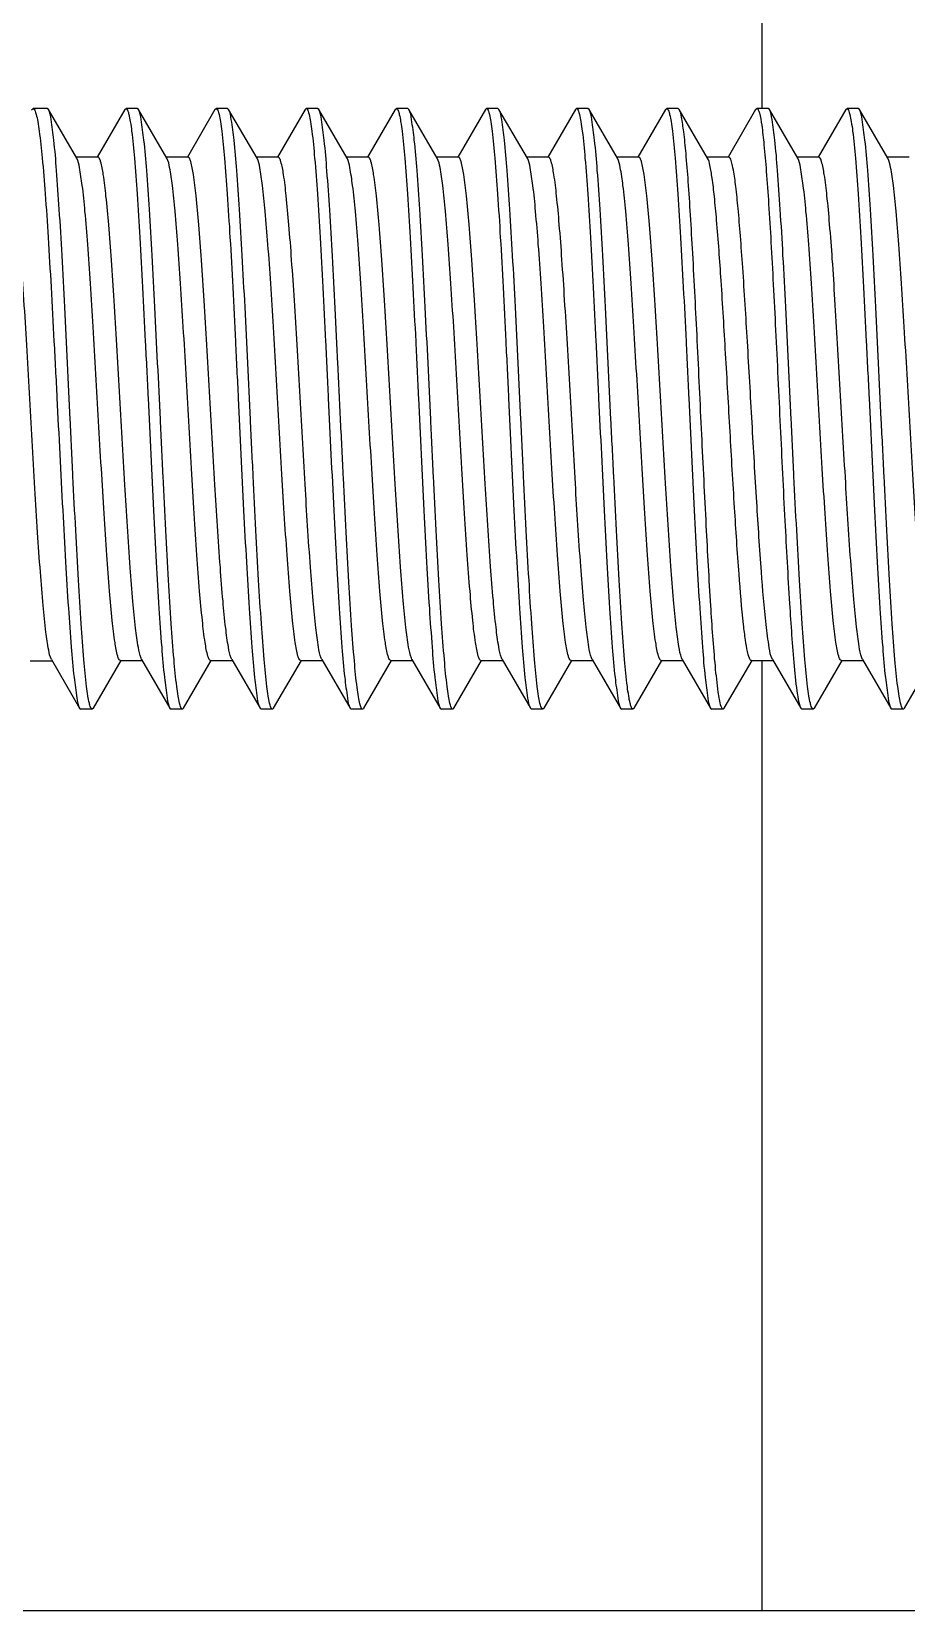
# Model space of a CAD drawing. Extents: x 27938 to 1507990, y 110129 to 923079.
# Drawn here: x 458075.1 to 458204.6, y 358398.4 to 358632.2 of the extents above; entities that cross this region are included whole.
import ezdxf

# ---------------------------------------------------------------- set-up
doc = ezdxf.new("R2010")
doc.units = 0
doc.header["$LTSCALE"] = 1000
doc.header["$MEASUREMENT"] = 0

msp = doc.modelspace()

# ---------------------------------------------------------------- linework, layer by layer
at = {"linetype": 'Continuous'}
for p, q in [((458183.29, 358620.85), (458183.29, 358754.31)), ((458075.09, 358620.66), (458075.31, 358620.85)), ((458077.4, 358620.85), (458075.31, 358620.85)), ((458077.4, 358620.85), (458075.31, 358620.85)), ((458075.31, 358620.85), (458075.33, 358620.84)), ((458077.58, 358620.7), (458077.4, 358620.85)), ((458081.79, 358613.46), (458077.58, 358620.7)), ((458088.9, 358620.69), (458084.81, 358613.64)), ((458088.9, 358620.69), (458089.08, 358620.85)), ((458090.75, 358620.85), (458089.08, 358620.85)), ((458090.75, 358620.85), (458089.08, 358620.85)), ((458089.08, 358620.85), (458089.1, 358620.84)), ((458090.92, 358620.7), (458090.75, 358620.85)), ((458095.13, 358613.46), (458090.92, 358620.7)), ((458102.25, 358620.69), (458098.16, 358613.64)), ((458102.25, 358620.69), (458102.42, 358620.85)), ((458104.09, 358620.85), (458102.42, 358620.85)), ((458104.09, 358620.85), (458102.42, 358620.85)), ((458102.42, 358620.85), (458102.45, 358620.84)), ((458104.27, 358620.7), (458104.09, 358620.85)), ((458108.48, 358613.46), (458104.27, 358620.7)), ((458115.59, 358620.69), (458111.5, 358613.64)), ((458115.59, 358620.69), (458115.77, 358620.85)), ((458117.44, 358620.85), (458115.77, 358620.85)), ((458117.44, 358620.85), (458115.77, 358620.85)), ((458115.77, 358620.85), (458115.79, 358620.84)), ((458117.61, 358620.7), (458117.44, 358620.85)), ((458121.83, 358613.46), (458117.61, 358620.7)), ((458128.94, 358620.69), (458124.85, 358613.64)), ((458128.94, 358620.69), (458129.11, 358620.85)), ((458130.79, 358620.85), (458129.11, 358620.85)), ((458130.79, 358620.85), (458129.11, 358620.85)), ((458129.11, 358620.85), (458129.14, 358620.84)), ((458130.96, 358620.7), (458130.79, 358620.85)), ((458135.17, 358613.46), (458130.96, 358620.7)), ((458142.29, 358620.69), (458138.2, 358613.64)), ((458142.29, 358620.69), (458142.46, 358620.85)), ((458144.13, 358620.85), (458142.46, 358620.85)), ((458144.13, 358620.85), (458142.46, 358620.85)), ((458142.46, 358620.85), (458142.49, 358620.84)), ((458144.31, 358620.7), (458144.13, 358620.85)), ((458148.52, 358613.46), (458144.31, 358620.7)), ((458155.63, 358620.69), (458151.54, 358613.64)), ((458155.63, 358620.69), (458155.81, 358620.85)), ((458157.48, 358620.85), (458155.81, 358620.85)), ((458157.48, 358620.85), (458155.81, 358620.85)), ((458155.81, 358620.85), (458155.83, 358620.84)), ((458157.65, 358620.7), (458157.48, 358620.85)), ((458161.86, 358613.46), (458157.65, 358620.7)), ((458168.98, 358620.69), (458164.89, 358613.64)), ((458168.98, 358620.69), (458169.15, 358620.85)), ((458170.82, 358620.85), (458169.15, 358620.85)), ((458170.82, 358620.85), (458169.15, 358620.85)), ((458169.15, 358620.85), (458169.18, 358620.84)), ((458171, 358620.7), (458170.82, 358620.85)), ((458175.21, 358613.46), (458171, 358620.7)), ((458182.32, 358620.69), (458178.23, 358613.64)), ((458182.32, 358620.69), (458182.5, 358620.85)), ((458184.17, 358620.85), (458182.5, 358620.85)), ((458184.17, 358620.85), (458182.5, 358620.85)), ((458182.5, 358620.85), (458182.52, 358620.84)), ((458184.35, 358620.7), (458184.17, 358620.85)), ((458188.56, 358613.46), (458184.35, 358620.7)), ((458195.67, 358620.69), (458191.58, 358613.64)), ((458195.67, 358620.69), (458195.85, 358620.85)), ((458197.52, 358620.85), (458195.85, 358620.85)), ((458197.52, 358620.85), (458195.85, 358620.85)), ((458195.85, 358620.85), (458195.87, 358620.84)), ((458197.69, 358620.7), (458197.52, 358620.85)), ((458201.9, 358613.46), (458197.69, 358620.7)), ((458084.91, 358613.64), (458081.68, 358613.64)), ((458098.26, 358613.64), (458095.03, 358613.64)), ((458111.61, 358613.64), (458108.37, 358613.64)), ((458124.95, 358613.64), (458121.72, 358613.64)), ((458138.3, 358613.64), (458135.07, 358613.64)), ((458151.65, 358613.64), (458148.41, 358613.64)), ((458164.99, 358613.64), (458161.76, 358613.64)), ((458178.34, 358613.64), (458175.11, 358613.64)), ((458191.68, 358613.64), (458188.45, 358613.64)), ((458205.03, 358613.64), (458201.8, 358613.64)), ((458074.9, 358539.06), (458078.13, 358539.06)), ((458078.03, 358539.24), (458082.21, 358532.03)), ((458084.25, 358532.02), (458088.36, 358539.08)), ((458088.25, 358539.08), (458091.48, 358539.08)), ((458091.38, 358539.26), (458091.3, 358539.43)), ((458091.38, 358539.26), (458095.57, 358532.02)), ((458097.6, 358532.02), (458101.7, 358539.08)), ((458101.6, 358539.08), (458104.83, 358539.08)), ((458104.73, 358539.26), (458104.64, 358539.43)), ((458104.73, 358539.26), (458108.92, 358532.02)), ((458110.94, 358532.02), (458115.05, 358539.08)), ((458114.94, 358539.08), (458118.18, 358539.08)), ((458118.07, 358539.26), (458117.98, 358539.44)), ((458118.07, 358539.26), (458122.27, 358532.02)), ((458124.29, 358532.02), (458128.39, 358539.08)), ((458128.29, 358539.08), (458131.52, 358539.08)), ((458131.42, 358539.26), (458131.33, 358539.45)), ((458131.42, 358539.26), (458135.61, 358532.02)), ((458137.63, 358532.02), (458141.74, 358539.08)), ((458141.64, 358539.08), (458144.87, 358539.08)), ((458144.76, 358539.26), (458144.67, 358539.46)), ((458144.76, 358539.26), (458148.96, 358532.02)), ((458150.98, 358532.02), (458155.09, 358539.08)), ((458154.98, 358539.08), (458158.21, 358539.08)), ((458158.11, 358539.26), (458158.01, 358539.47)), ((458158.11, 358539.26), (458162.3, 358532.02)), ((458164.33, 358532.02), (458168.43, 358539.08)), ((458168.33, 358539.08), (458171.56, 358539.08)), ((458171.46, 358539.26), (458171.35, 358539.48)), ((458171.46, 358539.26), (458175.65, 358532.02)), ((458177.67, 358532.02), (458181.78, 358539.08)), ((458181.68, 358539.08), (458184.91, 358539.08)), ((458183.29, 358398.41), (458183.29, 358539.08)), ((458184.8, 358539.26), (458189, 358532.02)), ((458191.02, 358532.02), (458195.13, 358539.08)), ((458195.02, 358539.08), (458198.25, 358539.08)), ((458198.15, 358539.26), (458198.04, 358539.5)), ((458198.15, 358539.26), (458202.34, 358532.02)), ((458204.36, 358532.02), (458208.47, 358539.08)), ((458082.21, 358532.03), (458082.39, 358531.87)), ((458084.07, 358531.87), (458082.39, 358531.87)), ((458084.07, 358531.87), (458082.39, 358531.87)), ((458084.07, 358531.87), (458084.05, 358531.87)), ((458084.25, 358532.02), (458084.07, 358531.87)), ((458095.57, 358532.02), (458095.75, 358531.87)), ((458097.42, 358531.87), (458095.75, 358531.87)), ((458097.42, 358531.87), (458095.75, 358531.87)), ((458097.42, 358531.87), (458097.4, 358531.87)), ((458097.6, 358532.02), (458097.42, 358531.87)), ((458108.92, 358532.02), (458109.1, 358531.87)), ((458110.77, 358531.87), (458109.1, 358531.87)), ((458110.77, 358531.87), (458109.1, 358531.87)), ((458110.77, 358531.87), (458110.74, 358531.87)), ((458110.94, 358532.02), (458110.77, 358531.87)), ((458122.27, 358532.02), (458122.44, 358531.87)), ((458124.11, 358531.87), (458122.44, 358531.87)), ((458124.11, 358531.87), (458122.44, 358531.87)), ((458124.29, 358532.02), (458124.23, 358531.94)), ((458135.61, 358532.02), (458135.79, 358531.87)), ((458137.46, 358531.87), (458135.79, 358531.87)), ((458137.46, 358531.87), (458135.79, 358531.87)), ((458137.46, 358531.87), (458137.44, 358531.87)), ((458137.63, 358532.02), (458137.46, 358531.87)), ((458148.96, 358532.02), (458149.13, 358531.87)), ((458150.81, 358531.87), (458149.13, 358531.87)), ((458150.81, 358531.87), (458149.13, 358531.87)), ((458150.81, 358531.87), (458150.78, 358531.87)), ((458150.98, 358532.02), (458150.81, 358531.87)), ((458162.3, 358532.02), (458162.48, 358531.87)), ((458164.15, 358531.87), (458162.48, 358531.87)), ((458164.15, 358531.87), (458162.48, 358531.87)), ((458164.15, 358531.87), (458164.13, 358531.87)), ((458164.33, 358532.02), (458164.15, 358531.87)), ((458175.65, 358532.02), (458175.83, 358531.87)), ((458177.5, 358531.87), (458175.83, 358531.87)), ((458177.5, 358531.87), (458175.83, 358531.87)), ((458177.67, 358532.02), (458177.5, 358531.87)), ((458189, 358532.02), (458189.17, 358531.87)), ((458190.84, 358531.87), (458189.17, 358531.87)), ((458190.84, 358531.87), (458189.17, 358531.87)), ((458190.84, 358531.87), (458190.82, 358531.87)), ((458191.02, 358532.02), (458190.84, 358531.87)), ((458202.34, 358532.02), (458202.52, 358531.87)), ((458204.19, 358531.87), (458202.52, 358531.87)), ((458204.19, 358531.87), (458202.52, 358531.87)), ((458204.19, 358531.87), (458204.17, 358531.87)), ((458204.36, 358532.02), (458204.19, 358531.87)), ((454869.85, 358398.41), (458225.65, 358398.41))]:
    msp.add_line(p, q, dxfattribs=at)
for points, knots in [([(458075.33, 358620.84), (458075.44, 358620.82), (458075.63, 358620.47), (458075.82, 358619.84), (458076.03, 358618.77), (458076.35, 358616.64), (458076.72, 358613.06), (458077.15, 358607.83), (458077.57, 358601.45), (458077.99, 358594.17), (458078.42, 358586.24), (458078.98, 358575.23), (458079.53, 358564.33), (458080.1, 358553.96), (458080.5, 358547.21), (458080.92, 358541.51), (458081.29, 358537.05), (458081.72, 358534.06), (458081.95, 358532.48), (458082.21, 358532.03)], [0, 0, 0, 0, 0.003757, 0.011459, 0.023431, 0.039645, 0.084295, 0.143914, 0.216389, 0.299127, 0.389148, 0.483213, 0.6699, 0.755792, 0.832518, 0.897325, 0.947898, 0.982465, 1, 1, 1, 1]), ([(458084.05, 358531.87), (458083.95, 358531.9), (458083.78, 358532.26), (458083.61, 358532.88), (458083.41, 358533.95), (458083.12, 358536.08), (458082.78, 358539.66), (458082.39, 358544.91), (458082, 358551.29), (458081.61, 358558.58), (458081.21, 358566.51), (458080.68, 358577.53), (458080.17, 358588.43), (458079.62, 358598.81), (458079.23, 358605.56), (458078.83, 358611.24), (458078.48, 358615.7), (458078.05, 358618.67), (458077.83, 358620.25), (458077.58, 358620.7)], [0, 0, 0, 0, 0.003606, 0.011247, 0.023193, 0.039402, 0.084085, 0.143775, 0.216346, 0.299193, 0.389328, 0.483499, 0.670339, 0.756262, 0.83298, 0.897737, 0.948216, 0.982646, 1, 1, 1, 1]), ([(458089.1, 358620.84), (458089.2, 358620.82), (458089.37, 358620.46), (458089.54, 358619.84), (458089.74, 358618.76), (458090.03, 358616.63), (458090.37, 358613.05), (458090.76, 358607.81), (458091.15, 358601.43), (458091.54, 358594.14), (458091.94, 358586.21), (458092.47, 358575.19), (458092.98, 358564.29), (458093.53, 358553.92), (458093.92, 358547.16), (458094.32, 358541.48), (458094.67, 358537.02), (458095.1, 358534.05), (458095.31, 358532.47), (458095.57, 358532.02)], [0, 0, 0, 0, 0.003609, 0.011254, 0.023202, 0.039414, 0.084098, 0.143785, 0.216347, 0.299182, 0.389307, 0.483468, 0.670283, 0.756201, 0.832921, 0.897684, 0.948173, 0.982621, 1, 1, 1, 1]), ([(458097.4, 358531.87), (458097.29, 358531.9), (458097.13, 358532.26), (458096.95, 358532.88), (458096.76, 358533.95), (458096.47, 358536.08), (458096.13, 358539.66), (458095.74, 358544.91), (458095.35, 358551.29), (458094.95, 358558.58), (458094.56, 358566.51), (458094.03, 358577.54), (458093.51, 358588.43), (458092.97, 358598.81), (458092.58, 358605.56), (458092.18, 358611.25), (458091.82, 358615.7), (458091.4, 358618.67), (458091.18, 358620.25), (458090.92, 358620.7)], [0, 0, 0, 0, 0.003606, 0.011248, 0.023196, 0.039406, 0.08409, 0.14378, 0.216353, 0.299202, 0.389339, 0.483509, 0.670349, 0.756274, 0.832992, 0.897745, 0.94822, 0.982647, 1, 1, 1, 1]), ([(458102.45, 358620.84), (458102.55, 358620.82), (458102.72, 358620.46), (458102.89, 358619.84), (458103.08, 358618.76), (458103.37, 358616.63), (458103.71, 358613.05), (458104.1, 358607.81), (458104.5, 358601.43), (458104.89, 358594.14), (458105.29, 358586.21), (458105.82, 358575.19), (458106.33, 358564.29), (458106.88, 358553.92), (458107.27, 358547.16), (458107.67, 358541.48), (458108.02, 358537.02), (458108.44, 358534.05), (458108.66, 358532.47), (458108.92, 358532.02)], [0, 0, 0, 0, 0.00361, 0.011255, 0.023203, 0.039413, 0.084095, 0.143779, 0.21634, 0.299177, 0.389304, 0.483466, 0.67028, 0.7562, 0.832922, 0.897683, 0.948172, 0.982621, 1, 1, 1, 1]), ([(458110.74, 358531.87), (458110.64, 358531.9), (458110.47, 358532.26), (458110.3, 358532.88), (458110.1, 358533.95), (458109.81, 358536.09), (458109.47, 358539.67), (458109.09, 358544.91), (458108.69, 358551.29), (458108.3, 358558.58), (458107.9, 358566.51), (458107.37, 358577.54), (458106.86, 358588.43), (458106.31, 358598.81), (458105.92, 358605.56), (458105.52, 358611.24), (458105.17, 358615.7), (458104.74, 358618.67), (458104.53, 358620.25), (458104.27, 358620.7)], [0, 0, 0, 0, 0.003608, 0.011252, 0.023201, 0.039413, 0.084102, 0.143795, 0.216368, 0.299214, 0.389348, 0.483518, 0.670348, 0.756266, 0.832983, 0.897738, 0.948215, 0.982646, 1, 1, 1, 1]), ([(458115.79, 358620.84), (458115.9, 358620.82), (458116.06, 358620.46), (458116.24, 358619.83), (458116.43, 358618.76), (458116.72, 358616.63), (458117.06, 358613.05), (458117.45, 358607.81), (458117.84, 358601.42), (458118.24, 358594.14), (458118.63, 358586.2), (458119.16, 358575.18), (458119.68, 358564.29), (458120.22, 358553.91), (458120.61, 358547.16), (458121.01, 358541.48), (458121.37, 358537.02), (458121.79, 358534.05), (458122.01, 358532.47), (458122.27, 358532.02)], [0, 0, 0, 0, 0.003613, 0.011263, 0.023216, 0.039432, 0.084123, 0.143814, 0.216379, 0.299214, 0.389334, 0.48349, 0.670297, 0.756209, 0.832924, 0.897683, 0.948172, 0.982621, 1, 1, 1, 1]), ([(458124.11, 358531.87), (458124.02, 358531.87), (458123.83, 358532.21), (458123.67, 358532.79), (458123.47, 358533.82), (458123.18, 358535.91), (458122.84, 358539.44), (458122.45, 358544.65), (458122.06, 358551.01), (458121.66, 358558.3), (458121.26, 358566.24), (458120.86, 358574.55), (458120.46, 358582.93), (458120.07, 358591.07), (458119.67, 358598.67), (458119.28, 358605.46), (458118.87, 358611.18), (458118.52, 358615.67), (458118.09, 358618.66), (458117.88, 358620.25), (458117.61, 358620.7)], [0, 0, 0, 0, 0.00322, 0.0104, 0.021911, 0.037724, 0.081755, 0.140992, 0.213311, 0.2961, 0.386351, 0.480779, 0.575948, 0.668406, 0.754791, 0.831959, 0.897113, 0.947909, 0.982553, 1, 1, 1, 1]), ([(458129.14, 358620.84), (458129.24, 358620.82), (458129.41, 358620.46), (458129.58, 358619.83), (458129.78, 358618.76), (458130.07, 358616.63), (458130.41, 358613.05), (458130.8, 358607.81), (458131.19, 358601.43), (458131.58, 358594.14), (458131.98, 358586.21), (458132.51, 358575.19), (458133.02, 358564.29), (458133.57, 358553.91), (458133.96, 358547.16), (458134.36, 358541.48), (458134.71, 358537.02), (458135.14, 358534.05), (458135.35, 358532.47), (458135.61, 358532.02)], [0, 0, 0, 0, 0.003611, 0.011258, 0.023208, 0.03942, 0.084105, 0.14379, 0.216353, 0.299191, 0.389315, 0.483472, 0.67029, 0.756211, 0.83293, 0.897689, 0.948176, 0.982622, 1, 1, 1, 1]), ([(458137.44, 358531.87), (458137.33, 358531.9), (458137.16, 358532.26), (458136.99, 358532.88), (458136.8, 358533.95), (458136.51, 358536.08), (458136.17, 358539.66), (458135.78, 358544.91), (458135.39, 358551.29), (458134.99, 358558.58), (458134.59, 358566.51), (458134.07, 358577.53), (458133.55, 358588.43), (458133.01, 358598.81), (458132.62, 358605.56), (458132.21, 358611.24), (458131.86, 358615.7), (458131.44, 358618.67), (458131.22, 358620.25), (458130.96, 358620.7)], [0, 0, 0, 0, 0.003604, 0.011244, 0.023189, 0.039398, 0.084082, 0.143773, 0.216343, 0.29919, 0.389329, 0.483504, 0.67034, 0.756264, 0.832985, 0.897741, 0.948217, 0.982646, 1, 1, 1, 1]), ([(458142.49, 358620.84), (458142.59, 358620.82), (458142.76, 358620.46), (458142.93, 358619.83), (458143.12, 358618.76), (458143.41, 358616.63), (458143.75, 358613.05), (458144.14, 358607.81), (458144.53, 358601.43), (458144.93, 358594.14), (458145.33, 358586.21), (458145.85, 358575.19), (458146.37, 358564.29), (458146.91, 358553.92), (458147.3, 358547.16), (458147.71, 358541.48), (458148.06, 358537.02), (458148.48, 358534.05), (458148.7, 358532.47), (458148.96, 358532.02)], [0, 0, 0, 0, 0.003611, 0.011257, 0.023207, 0.039418, 0.084101, 0.143787, 0.21635, 0.299186, 0.389306, 0.483464, 0.670281, 0.756199, 0.832917, 0.89768, 0.948171, 0.982621, 1, 1, 1, 1]), ([(458150.78, 358531.87), (458150.68, 358531.9), (458150.51, 358532.26), (458150.34, 358532.88), (458150.14, 358533.95), (458149.85, 358536.08), (458149.51, 358539.66), (458149.12, 358544.91), (458148.73, 358551.29), (458148.34, 358558.58), (458147.94, 358566.51), (458147.41, 358577.53), (458146.9, 358588.43), (458146.35, 358598.81), (458145.96, 358605.56), (458145.56, 358611.24), (458145.21, 358615.7), (458144.78, 358618.67), (458144.57, 358620.25), (458144.31, 358620.7)], [0, 0, 0, 0, 0.003605, 0.011246, 0.023191, 0.0394, 0.084084, 0.143776, 0.216347, 0.299194, 0.38933, 0.483503, 0.670342, 0.756264, 0.832983, 0.89774, 0.948218, 0.982647, 1, 1, 1, 1]), ([(458155.83, 358620.84), (458155.94, 358620.82), (458156.1, 358620.46), (458156.27, 358619.83), (458156.47, 358618.76), (458156.76, 358616.63), (458157.1, 358613.05), (458157.49, 358607.81), (458157.88, 358601.43), (458158.28, 358594.14), (458158.67, 358586.21), (458159.2, 358575.19), (458159.72, 358564.29), (458160.26, 358553.92), (458160.65, 358547.16), (458161.05, 358541.48), (458161.4, 358537.02), (458161.83, 358534.05), (458162.05, 358532.47), (458162.3, 358532.02)], [0, 0, 0, 0, 0.00361, 0.011256, 0.023205, 0.039417, 0.084101, 0.143788, 0.216352, 0.299186, 0.389308, 0.483468, 0.670285, 0.756201, 0.83292, 0.897682, 0.948173, 0.982622, 1, 1, 1, 1]), ([(458164.13, 358531.87), (458164.02, 358531.9), (458163.86, 358532.26), (458163.68, 358532.88), (458163.49, 358533.95), (458163.2, 358536.08), (458162.86, 358539.66), (458162.47, 358544.91), (458162.08, 358551.29), (458161.68, 358558.58), (458161.29, 358566.51), (458160.76, 358577.53), (458160.24, 358588.43), (458159.7, 358598.81), (458159.31, 358605.56), (458158.91, 358611.24), (458158.55, 358615.7), (458158.13, 358618.67), (458157.91, 358620.25), (458157.65, 358620.7)], [0, 0, 0, 0, 0.003606, 0.011247, 0.023193, 0.039402, 0.084085, 0.143775, 0.216347, 0.299194, 0.389328, 0.483499, 0.670339, 0.756262, 0.83298, 0.897737, 0.948216, 0.982646, 1, 1, 1, 1]), ([(458169.18, 358620.84), (458169.28, 358620.82), (458169.45, 358620.46), (458169.62, 358619.84), (458169.82, 358618.76), (458170.11, 358616.63), (458170.45, 358613.05), (458170.83, 358607.81), (458171.23, 358601.43), (458171.62, 358594.14), (458172.02, 358586.21), (458172.55, 358575.19), (458173.06, 358564.29), (458173.61, 358553.92), (458174, 358547.16), (458174.4, 358541.48), (458174.75, 358537.02), (458175.17, 358534.05), (458175.39, 358532.47), (458175.65, 358532.02)], [0, 0, 0, 0, 0.003609, 0.011254, 0.023202, 0.039413, 0.084098, 0.143785, 0.216347, 0.299181, 0.389307, 0.483468, 0.670283, 0.7562, 0.832921, 0.897683, 0.948173, 0.982621, 1, 1, 1, 1]), ([(458176.35, 358538.23), (458176.07, 358541.22), (458175.6, 358548.15), (458174.97, 358559.6), (458174.33, 358572.7), (458173.7, 358586.15), (458173.15, 358596.99), (458172.69, 358604.84), (458172.37, 358609.77), (458172.04, 358613.87), (458171.74, 358617.06), (458171.4, 358619.22), (458171.2, 358620.36), (458171, 358620.7)], [0, 0, 0, 0, 0.108797, 0.252163, 0.416078, 0.584483, 0.740878, 0.809691, 0.869935, 0.920138, 0.959081, 0.985857, 1, 1, 1, 1]), ([(458182.52, 358620.84), (458182.61, 358620.82), (458182.75, 358620.57), (458183, 358619.78), (458183.28, 358618), (458183.6, 358615.14), (458183.93, 358611.23), (458184.27, 358606.43), (458184.6, 358600.84), (458184.94, 358594.61), (458185.4, 358585.51), (458185.95, 358573.84), (458186.6, 358560.34), (458187.25, 358548.5), (458187.74, 358541.32), (458188.02, 358538.23)], [0, 0, 0, 0, 0.003066, 0.009179, 0.031386, 0.066684, 0.114239, 0.172843, 0.240983, 0.316896, 0.398604, 0.570787, 0.739704, 0.887881, 1, 1, 1, 1]), ([(458190.82, 358531.87), (458190.72, 358531.9), (458190.55, 358532.26), (458190.38, 358532.88), (458190.18, 358533.95), (458189.89, 358536.09), (458189.55, 358539.67), (458189.16, 358544.91), (458188.77, 358551.29), (458188.38, 358558.58), (458187.98, 358566.52), (458187.45, 358577.54), (458186.93, 358588.43), (458186.39, 358598.81), (458186, 358605.56), (458185.6, 358611.24), (458185.25, 358615.7), (458184.82, 358618.67), (458184.6, 358620.25), (458184.35, 358620.7)], [0, 0, 0, 0, 0.003608, 0.011253, 0.023202, 0.039415, 0.084106, 0.143801, 0.216374, 0.299221, 0.389354, 0.483524, 0.670354, 0.756271, 0.832987, 0.89774, 0.948216, 0.982646, 1, 1, 1, 1]), ([(458195.87, 358620.84), (458195.97, 358620.82), (458196.14, 358620.46), (458196.31, 358619.83), (458196.51, 358618.76), (458196.8, 358616.63), (458197.14, 358613.05), (458197.53, 358607.81), (458197.92, 358601.42), (458198.31, 358594.14), (458198.71, 358586.2), (458199.24, 358575.18), (458199.75, 358564.29), (458200.3, 358553.92), (458200.69, 358547.16), (458201.09, 358541.48), (458201.44, 358537.02), (458201.87, 358534.05), (458202.08, 358532.47), (458202.34, 358532.02)], [0, 0, 0, 0, 0.003613, 0.011262, 0.023215, 0.039429, 0.084119, 0.143808, 0.216372, 0.299207, 0.389327, 0.483483, 0.670291, 0.756204, 0.832921, 0.897681, 0.948171, 0.982621, 1, 1, 1, 1]), ([(458204.17, 358531.87), (458204.06, 358531.9), (458203.9, 358532.26), (458203.72, 358532.88), (458203.53, 358533.95), (458203.24, 358536.08), (458202.9, 358539.66), (458202.51, 358544.9), (458202.12, 358551.29), (458201.72, 358558.58), (458201.32, 358566.51), (458200.8, 358577.53), (458200.28, 358588.43), (458199.74, 358598.81), (458199.35, 358605.56), (458198.95, 358611.24), (458198.59, 358615.7), (458198.17, 358618.67), (458197.95, 358620.25), (458197.69, 358620.7)], [0, 0, 0, 0, 0.003604, 0.011244, 0.023189, 0.039397, 0.084077, 0.143765, 0.216335, 0.299184, 0.389325, 0.4835, 0.670337, 0.756263, 0.832984, 0.89774, 0.948216, 0.982646, 1, 1, 1, 1]), ([(458078.03, 358539.24), (458077.79, 358539.65), (458077.54, 358541.06), (458077.13, 358543.69), (458076.76, 358547.57), (458076.36, 358552.48), (458075.97, 358558.27), (458075.42, 358567.11), (458074.91, 358576.36), (458074.38, 358585.67), (458073.98, 358592.33), (458073.58, 358598.43), (458073.19, 358603.74), (458072.8, 358608.09), (458072.44, 358611.28), (458072.09, 358613.26), (458071.83, 358614.11), (458071.63, 358614.38), (458071.55, 358614.38)], [0, 0, 0, 0, 0.019043, 0.055063, 0.107001, 0.173025, 0.250754, 0.337372, 0.524516, 0.618282, 0.707667, 0.789473, 0.860794, 0.919118, 0.962435, 0.989361, 0.996538, 1, 1, 1, 1]), ([(458088.25, 358539.08), (458088.16, 358539.08), (458087.97, 358539.34), (458087.71, 358540.2), (458087.35, 358542.17), (458086.99, 358545.35), (458086.6, 358549.68), (458086.2, 358554.96), (458085.81, 358561.02), (458085.41, 358567.63), (458084.89, 358576.85), (458084.37, 358585.99), (458083.83, 358594.71), (458083.44, 358600.42), (458083.04, 358605.26), (458082.68, 358609.07), (458082.27, 358611.67), (458082.02, 358613.05), (458081.79, 358613.46)], [0, 0, 0, 0, 0.003515, 0.010772, 0.037949, 0.081609, 0.140308, 0.211978, 0.294061, 0.383612, 0.477415, 0.664253, 0.750571, 0.827952, 0.893624, 0.945254, 0.981055, 1, 1, 1, 1]), ([(458091.3, 358539.43), (458091.09, 358539.93), (458090.82, 358541.43), (458090.43, 358544.23), (458090.06, 358548.18), (458089.5, 358555.25), (458088.86, 358565.6), (458088.24, 358576.6), (458087.72, 358585.69), (458087.33, 358592.18), (458086.94, 358598.12), (458086.55, 358603.29), (458086.16, 358607.52), (458085.8, 358610.63), (458085.45, 358612.55), (458085.19, 358613.39), (458085, 358613.64), (458084.91, 358613.64)], [0, 0, 0, 0, 0.022063, 0.06049, 0.11412, 0.18113, 0.345581, 0.531057, 0.623641, 0.711784, 0.792398, 0.862665, 0.920141, 0.962854, 0.989435, 0.996539, 1, 1, 1, 1]), ([(458101.6, 358539.08), (458101.51, 358539.08), (458101.32, 358539.34), (458101.05, 358540.2), (458100.7, 358542.17), (458100.33, 358545.35), (458099.94, 358549.68), (458099.55, 358554.96), (458099.16, 358561.02), (458098.76, 358567.63), (458098.23, 358576.85), (458097.72, 358585.99), (458097.17, 358594.71), (458096.78, 358600.42), (458096.39, 358605.26), (458096.02, 358609.07), (458095.62, 358611.67), (458095.37, 358613.05), (458095.13, 358613.46)], [0, 0, 0, 0, 0.003515, 0.010772, 0.037949, 0.081609, 0.140308, 0.211978, 0.294061, 0.383612, 0.477415, 0.664253, 0.750571, 0.827952, 0.893624, 0.945254, 0.981055, 1, 1, 1, 1]), ([(458104.64, 358539.43), (458104.43, 358539.94), (458104.16, 358541.45), (458103.77, 358544.26), (458103.4, 358548.21), (458102.85, 358555.29), (458102.21, 358565.64), (458101.58, 358576.63), (458101.06, 358585.72), (458100.67, 358592.21), (458100.28, 358598.14), (458099.9, 358603.3), (458099.51, 358607.53), (458099.15, 358610.63), (458098.8, 358612.55), (458098.54, 358613.39), (458098.35, 358613.64), (458098.26, 358613.64)], [0, 0, 0, 0, 0.022202, 0.060746, 0.114464, 0.181532, 0.346016, 0.531431, 0.623962, 0.712042, 0.792591, 0.862796, 0.920218, 0.962889, 0.989444, 0.996541, 1, 1, 1, 1]), ([(458114.94, 358539.08), (458114.86, 358539.08), (458114.66, 358539.34), (458114.4, 358540.2), (458114.04, 358542.17), (458113.68, 358545.35), (458113.29, 358549.68), (458112.9, 358554.96), (458112.5, 358561.02), (458112.11, 358567.63), (458111.58, 358576.85), (458111.06, 358585.99), (458110.52, 358594.71), (458110.13, 358600.42), (458109.73, 358605.26), (458109.37, 358609.07), (458108.96, 358611.67), (458108.72, 358613.05), (458108.48, 358613.46)], [0, 0, 0, 0, 0.003515, 0.010772, 0.037949, 0.081609, 0.140308, 0.211978, 0.294061, 0.383612, 0.477415, 0.664253, 0.750571, 0.827952, 0.893624, 0.945254, 0.981055, 1, 1, 1, 1]), ([(458117.98, 358539.44), (458117.77, 358539.96), (458117.5, 358541.47), (458117.12, 358544.29), (458116.75, 358548.25), (458116.19, 358555.32), (458115.55, 358565.68), (458114.93, 358576.66), (458114.41, 358585.75), (458114.02, 358592.23), (458113.63, 358598.15), (458113.24, 358603.31), (458112.85, 358607.53), (458112.5, 358610.63), (458112.15, 358612.55), (458111.89, 358613.39), (458111.69, 358613.64), (458111.61, 358613.64)], [0, 0, 0, 0, 0.022341, 0.061001, 0.114807, 0.181934, 0.346451, 0.531804, 0.624281, 0.7123, 0.792784, 0.862927, 0.920295, 0.962925, 0.989453, 0.996544, 1, 1, 1, 1]), ([(458128.29, 358539.08), (458128.2, 358539.08), (458128.01, 358539.34), (458127.74, 358540.2), (458127.39, 358542.17), (458127.03, 358545.35), (458126.63, 358549.68), (458126.24, 358554.97), (458125.85, 358561.02), (458125.45, 358567.63), (458124.92, 358576.85), (458124.41, 358585.99), (458123.87, 358594.71), (458123.48, 358600.42), (458123.08, 358605.26), (458122.71, 358609.07), (458122.31, 358611.67), (458122.06, 358613.05), (458121.83, 358613.46)], [0, 0, 0, 0, 0.003517, 0.010775, 0.037956, 0.081619, 0.140319, 0.211991, 0.294074, 0.383625, 0.477427, 0.664262, 0.750578, 0.827956, 0.893627, 0.945255, 0.981055, 1, 1, 1, 1]), ([(458131.33, 358539.45), (458131.12, 358539.97), (458130.85, 358541.49), (458130.46, 358544.32), (458130.09, 358548.28), (458129.53, 358555.36), (458128.89, 358565.71), (458128.27, 358576.7), (458127.75, 358585.78), (458127.36, 358592.25), (458126.97, 358598.17), (458126.59, 358603.32), (458126.2, 358607.54), (458125.84, 358610.64), (458125.49, 358612.55), (458125.23, 358613.39), (458125.04, 358613.64), (458124.95, 358613.64)], [0, 0, 0, 0, 0.02248, 0.061256, 0.11515, 0.182336, 0.346885, 0.532177, 0.624601, 0.712557, 0.792976, 0.863058, 0.920372, 0.96296, 0.989462, 0.996546, 1, 1, 1, 1]), ([(458141.64, 358539.08), (458141.55, 358539.08), (458141.35, 358539.34), (458141.09, 358540.2), (458140.74, 358542.17), (458140.37, 358545.35), (458139.98, 358549.68), (458139.59, 358554.96), (458139.19, 358561.02), (458138.8, 358567.63), (458138.27, 358576.85), (458137.76, 358585.99), (458137.21, 358594.71), (458136.82, 358600.42), (458136.42, 358605.26), (458136.06, 358609.07), (458135.66, 358611.67), (458135.41, 358613.05), (458135.17, 358613.46)], [0, 0, 0, 0, 0.003516, 0.010772, 0.037949, 0.081609, 0.140308, 0.211978, 0.294061, 0.383612, 0.477416, 0.664254, 0.750571, 0.827952, 0.893624, 0.945254, 0.981055, 1, 1, 1, 1]), ([(458144.67, 358539.46), (458144.46, 358539.98), (458144.19, 358541.51), (458143.81, 358544.34), (458143.43, 358548.31), (458142.88, 358555.4), (458142.24, 358565.75), (458141.62, 358576.73), (458141.1, 358585.8), (458140.71, 358592.27), (458140.32, 358598.19), (458139.93, 358603.33), (458139.55, 358607.55), (458139.19, 358610.64), (458138.84, 358612.55), (458138.58, 358613.39), (458138.39, 358613.64), (458138.3, 358613.64)], [0, 0, 0, 0, 0.022619, 0.06151, 0.115493, 0.182737, 0.347318, 0.53255, 0.624919, 0.712813, 0.793168, 0.863188, 0.920449, 0.962995, 0.989471, 0.996548, 1, 1, 1, 1]), ([(458154.98, 358539.08), (458154.89, 358539.08), (458154.7, 358539.34), (458154.44, 358540.2), (458154.08, 358542.17), (458153.72, 358545.35), (458153.33, 358549.68), (458152.94, 358554.96), (458152.54, 358561.02), (458152.15, 358567.63), (458151.62, 358576.85), (458151.1, 358585.99), (458150.56, 358594.71), (458150.17, 358600.42), (458149.77, 358605.26), (458149.41, 358609.07), (458149, 358611.67), (458148.76, 358613.05), (458148.52, 358613.46)], [0, 0, 0, 0, 0.003516, 0.010771, 0.037949, 0.081609, 0.140308, 0.211978, 0.294061, 0.383613, 0.477416, 0.664254, 0.750571, 0.827952, 0.893624, 0.945254, 0.981055, 1, 1, 1, 1]), ([(458158.01, 358539.47), (458157.8, 358540), (458157.53, 358541.52), (458157.15, 358544.37), (458156.78, 358548.35), (458156.22, 358555.43), (458155.58, 358565.79), (458154.96, 358576.76), (458154.44, 358585.83), (458154.05, 358592.29), (458153.66, 358598.2), (458153.28, 358603.34), (458152.89, 358607.55), (458152.53, 358610.65), (458152.18, 358612.55), (458151.92, 358613.39), (458151.73, 358613.64), (458151.65, 358613.64)], [0, 0, 0, 0, 0.022758, 0.061765, 0.115835, 0.183137, 0.34775, 0.532922, 0.625237, 0.713069, 0.79336, 0.863318, 0.920525, 0.96303, 0.98948, 0.99655, 1, 1, 1, 1]), ([(458168.33, 358539.08), (458168.24, 358539.08), (458168.05, 358539.34), (458167.78, 358540.2), (458167.43, 358542.17), (458167.06, 358545.35), (458166.67, 358549.68), (458166.28, 358554.96), (458165.89, 358561.02), (458165.49, 358567.63), (458164.96, 358576.85), (458164.45, 358585.99), (458163.91, 358594.71), (458163.51, 358600.42), (458163.12, 358605.26), (458162.75, 358609.07), (458162.35, 358611.67), (458162.1, 358613.05), (458161.86, 358613.46)], [0, 0, 0, 0, 0.003516, 0.010771, 0.037949, 0.081609, 0.140308, 0.211978, 0.294061, 0.383613, 0.477416, 0.664254, 0.750571, 0.827952, 0.893624, 0.945254, 0.981055, 1, 1, 1, 1]), ([(458171.35, 358539.48), (458171.15, 358540.01), (458170.88, 358541.54), (458170.49, 358544.4), (458170.12, 358548.38), (458169.57, 358555.47), (458168.93, 358565.82), (458168.31, 358576.79), (458167.78, 358585.86), (458167.4, 358592.32), (458167.01, 358598.22), (458166.62, 358603.35), (458166.24, 358607.56), (458165.88, 358610.65), (458165.53, 358612.56), (458165.27, 358613.39), (458165.08, 358613.64), (458164.99, 358613.64)], [0, 0, 0, 0, 0.022896, 0.062019, 0.116177, 0.183537, 0.348182, 0.533293, 0.625555, 0.713325, 0.793551, 0.863448, 0.920602, 0.963066, 0.989489, 0.996553, 1, 1, 1, 1]), ([(458180.52, 358544.41), (458180.25, 358546.89), (458179.78, 358552.66), (458179.15, 358562.18), (458178.52, 358573.08), (458177.89, 358584.29), (458177.26, 358594.74), (458176.72, 358602.49), (458176.24, 358607.55), (458175.94, 358610.27), (458175.61, 358612.15), (458175.39, 358613.15), (458175.21, 358613.46)], [0, 0, 0, 0, 0.108102, 0.250375, 0.413121, 0.580603, 0.736627, 0.866121, 0.916895, 0.956659, 0.984511, 1, 1, 1, 1]), ([(458183.86, 358544.41), (458183.57, 358547.01), (458183.09, 358553.06), (458182.44, 358563.03), (458181.78, 358574.41), (458181.13, 358585.98), (458180.56, 358595.21), (458180.09, 358601.77), (458179.75, 358605.79), (458179.43, 358608.98), (458179.1, 358611.47), (458178.81, 358612.73), (458178.54, 358613.64), (458178.34, 358613.64)], [0, 0, 0, 0, 0.112686, 0.261594, 0.431242, 0.603931, 0.761639, 0.829631, 0.887941, 0.935059, 0.969794, 0.991369, 1, 1, 1, 1]), ([(458195.02, 358539.08), (458194.93, 358539.08), (458194.74, 358539.34), (458194.47, 358540.2), (458194.12, 358542.17), (458193.76, 358545.35), (458193.36, 358549.68), (458192.97, 358554.96), (458192.58, 358561.02), (458192.18, 358567.63), (458191.66, 358576.85), (458191.14, 358585.99), (458190.6, 358594.71), (458190.21, 358600.42), (458189.81, 358605.26), (458189.45, 358609.07), (458189.04, 358611.67), (458188.79, 358613.05), (458188.56, 358613.46)], [0, 0, 0, 0, 0.003516, 0.010771, 0.037949, 0.081609, 0.140308, 0.211978, 0.294061, 0.383613, 0.477416, 0.664254, 0.750571, 0.827952, 0.893624, 0.945254, 0.981055, 1, 1, 1, 1]), ([(458198.04, 358539.5), (458197.83, 358540.04), (458197.56, 358541.58), (458197.18, 358544.45), (458196.81, 358548.45), (458196.25, 358555.54), (458195.61, 358565.9), (458194.99, 358576.86), (458194.47, 358585.91), (458194.08, 358592.36), (458193.7, 358598.25), (458193.31, 358603.38), (458192.93, 358607.58), (458192.57, 358610.66), (458192.22, 358612.56), (458191.96, 358613.39), (458191.77, 358613.64), (458191.68, 358613.64)], [0, 0, 0, 0, 0.023173, 0.062527, 0.116859, 0.184335, 0.349044, 0.534034, 0.626189, 0.713835, 0.793933, 0.863707, 0.920754, 0.963136, 0.989507, 0.996557, 1, 1, 1, 1]), ([(458208.37, 358539.08), (458208.28, 358539.08), (458208.09, 358539.34), (458207.82, 358540.2), (458207.47, 358542.17), (458207.1, 358545.35), (458206.71, 358549.68), (458206.32, 358554.96), (458205.93, 358561.02), (458205.53, 358567.63), (458205, 358576.85), (458204.49, 358585.99), (458203.94, 358594.71), (458203.55, 358600.42), (458203.16, 358605.26), (458202.79, 358609.07), (458202.39, 358611.67), (458202.14, 358613.05), (458201.9, 358613.46)], [0, 0, 0, 0, 0.003516, 0.010771, 0.037949, 0.081609, 0.140308, 0.211978, 0.294061, 0.383613, 0.477416, 0.664254, 0.750571, 0.827952, 0.893624, 0.945254, 0.981055, 1, 1, 1, 1]), ([(458181.68, 358539.08), (458181.53, 358539.08), (458181.27, 358539.68), (458181.05, 358540.6), (458180.76, 358542.33), (458180.61, 358543.64), (458180.52, 358544.41)], [0, 0, 0, 0, 0.0808, 0.272207, 0.580091, 1, 1, 1, 1]), ([(458184.8, 358539.26), (458184.51, 358539.77), (458184.25, 358541.56), (458183.99, 358543.26), (458183.86, 358544.41)], [0, 0, 0, 0, 0.338142, 1, 1, 1, 1]), ([(458177.21, 358532.28), (458176.97, 358532.96), (458176.7, 358534.97), (458176.47, 358536.95), (458176.35, 358538.23)], [0, 0, 0, 0, 0.358494, 1, 1, 1, 1]), ([(458188.02, 358538.23), (458188.15, 358536.83), (458188.33, 358534.97), (458188.7, 358532.92), (458188.87, 358532.24), (458189, 358532.02)], [0, 0, 0, 0, 0.673256, 0.880713, 1, 1, 1, 1]), ([(458124.23, 358531.94), (458124.21, 358531.92), (458124.18, 358531.89), (458124.13, 358531.87), (458124.11, 358531.87)], [0, 0, 0, 0, 0.558468, 1, 1, 1, 1]), ([(458177.5, 358531.87), (458177.47, 358531.87), (458177.31, 358531.95), (458177.26, 358532.14), (458177.21, 358532.28)], [0, 0, 0, 0, 0.148189, 1, 1, 1, 1])]:
    msp.add_open_spline(points, degree=3, knots=knots, dxfattribs=at)

doc.saveas('drawing.dxf')
